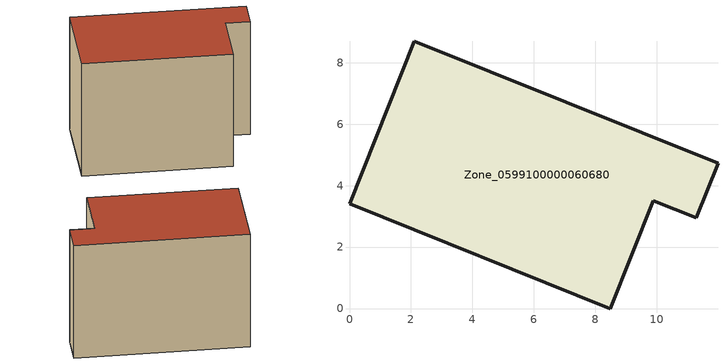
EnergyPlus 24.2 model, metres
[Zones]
Zone_0599100000060680
 floor ground (C_G): 0,3.41 2.11,8.69 11.99,4.73 11.28,2.95 9.89,3.51 8.49,0 z0.34
 wall outside (C_F): 2.11,8.69 0,3.41 8.49,0 9.89,3.51 11.28,2.95 11.99,4.73 2.11,8.69 z0.34:8.08
 roof outside (C_R): 11.99,4.73 2.11,8.69 0,3.41 8.49,0 9.89,3.51 11.28,2.95 z8.08
[BUILDING]
Pand.0599100000060680: North Axis=0; Terrain=City; Loads Convergence Tolerance Value=0.04; Temperature Convergence Tolerance Value=0.4; Solar Distribution=FullExterior; Maximum Number of Warmup Days=25; Minimum Number of Warmup Days=1
[Site:Location]
Rotterdam.The.Hague.AP_ZH_NLD Design_Conditions: Latitude=51.96; Longitude=4.45; Time Zone=1; Elevation=-4.5
[SITE:GROUNDTEMPERATURE:BUILDINGSURFACE]
18, 18, 18, 18, 18, 18, 18, 18, 18, 18, 18, 18
[MATERIAL] Thermal Absorptance=0.9; Solar Absorptance=0.7; Visible Absorptance=0.7
Name | Roughness | Thickness | Conductivity | Density | Specific Heat
G.TC.1975-1991 | MediumSmooth | 0.15 | 0.288461 | 540 | 1210
F.TC.1975-1991 | Rough | 0.3 | 0.230769 | 1920 | 840
R.TC.1975-1991 | MediumRough | 0.2 | 0.153846 | 1500 | 1000
[CONSTRUCTION]
C_G: G.TC.1975-1991
C_F: F.TC.1975-1991
C_R: R.TC.1975-1991
[ZONE]
Zone_0599100000060680: Type=1; Multiplier=1; Ceiling Height=Autocalculate; Volume=Autocalculate; Floor Area=autocalculate; Part of Total Floor Area=Yes
[ZONEINFILTRATION:DESIGNFLOWRATE]
Infil_Zone_0599100000060680: Zone or ZoneList or Space or SpaceList=Zone_0599100000060680; Schedule=AlwaysOn; Design Flow Rate Calculation Method=Flow/Area; Flow Rate per Floor Area=0.003; Constant Term Coefficient=1; Temperature Term Coefficient=0; Velocity Term Coefficient=0; Velocity Squared Term Coefficient=0
[HVACTEMPLATE:ZONE:IDEALLOADSAIRSYSTEM]
Zone_0599100000060680: Maximum Heating Supply Air Temperature=50; Minimum Cooling Supply Air Temperature=13; Maximum Heating Supply Air Humidity Ratio=0.0156; Minimum Cooling Supply Air Humidity Ratio=0.0077; Heating Limit=NoLimit; Cooling Limit=NoLimit; Dehumidification Control Type=ConstantSensibleHeatRatio; Cooling Sensible Heat Ratio=0.7; Dehumidification Setpoint=60; Humidification Control Type=None; Humidification Setpoint=30; Outdoor Air Method=None; Outdoor Air Flow Rate per Person=0.00944; Outdoor Air Flow Rate per Zone Floor Area=0; Outdoor Air Flow Rate per Zone=0; Demand Controlled Ventilation Type=None; Outdoor Air Economizer Type=NoEconomizer; Heat Recovery Type=None; Sensible Heat Recovery Effectiveness=0.7; Latent Heat Recovery Effectiveness=0.65
[ZONECONTROL:THERMOSTAT]
ThermostatControl_Zone_0599100000060680: Zone or ZoneList=Zone_0599100000060680; Control Type Schedule=DualSetpointControlType; Control 1=Thermostat_Zone_0599100000060680; Temperature Difference Between Cutout And Setpoint=0
[THERMOSTATSETPOINT:DUALSETPOINT]
Thermostat_Zone_0599100000060680: Heating Setpoint Temperature Schedule=HeatingSetpoint_Zone_0599100000060680; Cooling Setpoint Temperature Schedule=CoolingSetpoint_Zone_0599100000060680
[SCHEDULE:COMPACT]
HeatingSetpoint_Zone_0599100000060680: Through: 12/31, For: AllDays, Until: 24:00, 21
CoolingSetpoint_Zone_0599100000060680: Through: 12/31, For: AllDays, Until: 24:00, 24
DualSetpointControlType: Through: 12/31, For: AllDays, Until: 24:00, 4
AlwaysOn: Through: 12/31, For: AllDays, Until: 24:00, 1
